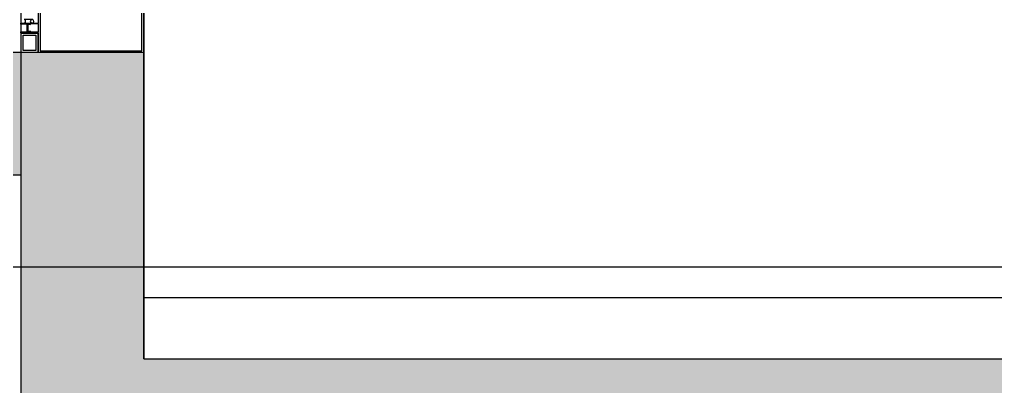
# Model space of a CAD drawing. Extents: x 1980812 to 2578970, y -669191 to 284498.
# Drawn here: x 2538766 to 2540358, y -256685 to -256087 of the extents above; entities that cross this region are included whole.
import ezdxf

# ---------------------------------------------------------------- set-up
doc = ezdxf.new("R2010")
doc.units = 0
doc.header["$LTSCALE"] = 1000
doc.header["$MEASUREMENT"] = 0
doc.linetypes.add('DOTE', pattern=[2.42, 2, -0.2, 0.02, -0.2])
for name, color, linetype in [('A-SECT-MCUT', 1, 'Continuous'), ('A-SECT-MCUT-FINE', 137, 'Continuous'), ('dote', 1, 'DOTE'), ('SPACE_HATCH', 8, 'Continuous'), ('WALL', 4, 'Continuous'), ('空线', 3, 'Continuous'), ('面层', 31, 'Continuous')]:
    doc.layers.add(name, color=color, linetype=linetype)

# ---------------------------------------------------------------- blocks, each defined once
blk = doc.blocks.new('pm5')
at = {"layer": 'SPACE_HATCH'}
h = blk.add_hatch(color=256, dxfattribs=at)
h.dxf.hatch_style = 1
h.paths.add_polyline_path([(14577.7, -150), (0, -150), (0, 350), (-800, 350), (-800, 150), (-200, 150), (-200, -900), (50, -900), (50, -250), (2900, -250), (2900, -900), (3300, -900), (3300, -250), (10100, -250), (10100, -1350), (10600, -1350), (10600, -250), (14577.7, -250), (18500, -250), (18500, -1350), (19000, -1350), (19000, -250), (26200, -250), (26200, -900), (26600, -900), (26600, -250), (28850, -250), (28850, -900), (29100, -900), (29100, 150), (29700, 150), (29700, 350), (28900, 350), (28900, 350), (28900, 350), (28900, -150)])
at = {"layer": 'WALL'}
for p, q in [((28900, 350, 0), (28900, -150, 0)), ((28900, 350, 0), (28900, -150, 0)), ((28900, -150, 0), (28900, 350, 0)), ((28900, 350, 0), (29700, 350, 0)), ((29100, -900, 0), (29100, 150, 0)), ((29100, 150, 0), (29700, 150, 0)), ((28900, -150, 0), (14577.7, -150, 0))]:
    blk.add_line(p, q, dxfattribs=at)
at = {"layer": '面层'}
for p, q in [((28900, 0, 0), (14577.7, 0, 0)), ((28900, -50, 0), (14577.7, -50, 0))]:
    blk.add_line(p, q, dxfattribs=at)
blk = doc.blocks.new('pou1')
at = {"layer": 'A-SECT-MCUT', "elevation": 0}
for points in [[(28900, -3610), (28900, -3650), (29035.6, -3650), (29072, -3650), (29072, -3617.8), (29088.7, -3617.8), (29088.7, -3616.9), (29085.2, -3616), (29084.7, -3616.6), (29072, -3616.6), (29072, -3610), (29072, -3603.5), (29084.7, -3603.5), (29085.2, -3604), (29088.7, -3603.1), (29088.7, -3602.3), (29072, -3602.3), (29072, -3570), (29035.6, -3570), (28900, -3570)], [(29069, -3647.5), (28903, -3647.5), (28903, -3610), (28903, -3572.5), (29069, -3572.5)], [(29089.3, -3615.3), (29085.5, -3615), (29084.6, -3616.1), (29085.2, -3616.6), (29085.7, -3616), (29089.3, -3616.9), (29089.3, -3617.8), (29100.5, -3617.8), (29100.5, -3616.3), (29090.5, -3616.3), (29090.5, -3603.8), (29100.5, -3603.8), (29100.5, -3602.3), (29089.3, -3602.3), (29089.3, -3603.1), (29085.7, -3604), (29085.2, -3603.5), (29084.6, -3603.9), (29085.5, -3605), (29089.3, -3604.7)], [(29100, -3618.8), (29073, -3618.8), (29073, -3650), (29100, -3650)], [(29097, -3621.7), (29076, -3621.7), (29076, -3647), (29097, -3647)]]:
    blk.add_lwpolyline(points, close=True, dxfattribs=at)
at = {"layer": 'A-SECT-MCUT-FINE'}
for p, q in [((28900, -3650, 0), (28900, -1456.6, 0)), ((29081, -3596.3, 0), (29095, -3596.3, 0))]:
    blk.add_line(p, q, dxfattribs=at)
blk.add_circle((29082.2, -3599.3, 0), 2.98, dxfattribs=at)
blk.add_arc((29098.8, -3598.8, 0), 5.39, 152.0817, 219.4318, dxfattribs=at)

msp = doc.modelspace()

# ---------------------------------------------------------------- linework, layer by layer
at = {"layer": 'dote'}
for p, q in [((2538768.4, -317274.3, 0), (2538768.4, -255997.6, 0)), ((2537150.5, -256490.4, 0), (2570533, -256490.4, 0))]:
    msp.add_line(p, q, dxfattribs=at)

# ---------------------------------------------------------------- block references
at = {"layer": '空线', "xscale": -1, "rotation": 359.9999999999997}
for name, p in [('pou1', (2567868.4, -252490.4, 0)), ('pm5', (2567868.4, -256490.4, 0))]:
    msp.add_blockref(name, p, dxfattribs=at)

doc.saveas('drawing.dxf')
